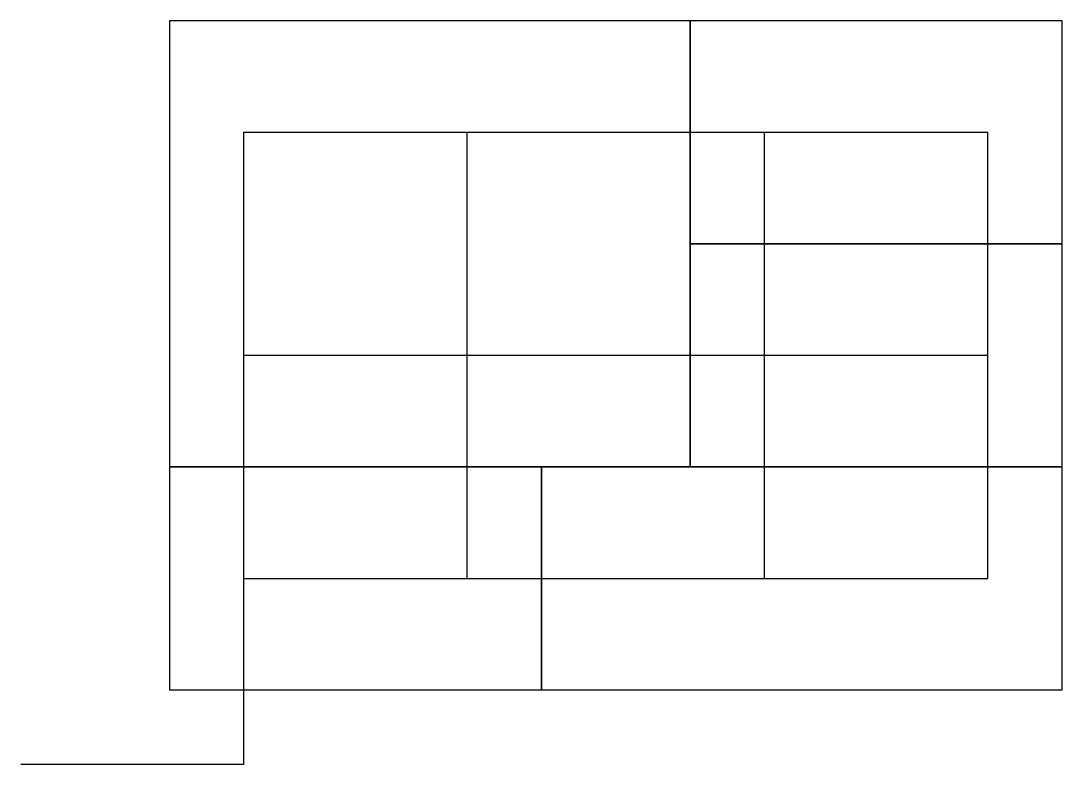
# Model space of a CAD drawing. Header units: metres. Extents: x 0 to 28, y 0 to 20.
import ezdxf

# ---------------------------------------------------------------- set-up
doc = ezdxf.new("R2010")
doc.units = ezdxf.units.M
for name, color, linetype in [('PIPES', 3, 'Continuous'), ('RISK_4', 2, 'Continuous'), ('RISK_4.5', 2, 'Continuous'), ('RISK_5', 2, 'Continuous'), ('RISK_6', 2, 'Continuous'), ('RISK_9', 1, 'Continuous'), ('WALLS', 7, 'Continuous')]:
    doc.layers.add(name, color=color, linetype=linetype)

msp = doc.modelspace()

# ---------------------------------------------------------------- linework, layer by layer
at = {"layer": 'PIPES'}
for p, q in [((6, 17), (12, 17)), ((6, 11), (6, 17)), ((12, 17), (20, 17)), ((12, 11), (12, 17)), ((20, 17), (26, 17)), ((20, 11), (20, 17)), ((26, 11), (26, 17)), ((6, 11), (12, 11)), ((6, 5), (6, 11)), ((12, 11), (20, 11)), ((12, 5), (12, 11)), ((20, 11), (26, 11)), ((20, 5), (20, 11)), ((26, 5), (26, 11)), ((6, 0), (6, 5)), ((6, 5), (12, 5)), ((12, 5), (20, 5)), ((20, 5), (26, 5)), ((0, 0), (6, 0))]:
    msp.add_line(p, q, dxfattribs=at)
at = {"layer": 'RISK_4'}
msp.add_lwpolyline([(4, 2), (14, 2), (14, 8), (4, 8)], close=True, dxfattribs=at)
at = {"layer": 'RISK_4.5'}
msp.add_lwpolyline([(14, 2), (28, 2), (28, 8), (14, 8)], close=True, dxfattribs=at)
at = {"layer": 'RISK_5'}
msp.add_lwpolyline([(4, 8), (18, 8), (18, 20), (4, 20)], close=True, dxfattribs=at)
at = {"layer": 'RISK_6'}
msp.add_lwpolyline([(18, 8), (28, 8), (28, 14), (18, 14)], close=True, dxfattribs=at)
at = {"layer": 'RISK_9'}
msp.add_lwpolyline([(18, 14), (28, 14), (28, 20), (18, 20)], close=True, dxfattribs=at)
at = {"layer": 'WALLS'}
for p, q in [((18, 8), (18, 20)), ((18, 14), (28, 14)), ((4, 8), (28, 8)), ((14, 2), (14, 8))]:
    msp.add_line(p, q, dxfattribs=at)
msp.add_lwpolyline([(4, 2), (28, 2), (28, 20), (4, 20)], close=True, dxfattribs=at)

doc.saveas('drawing.dxf')
